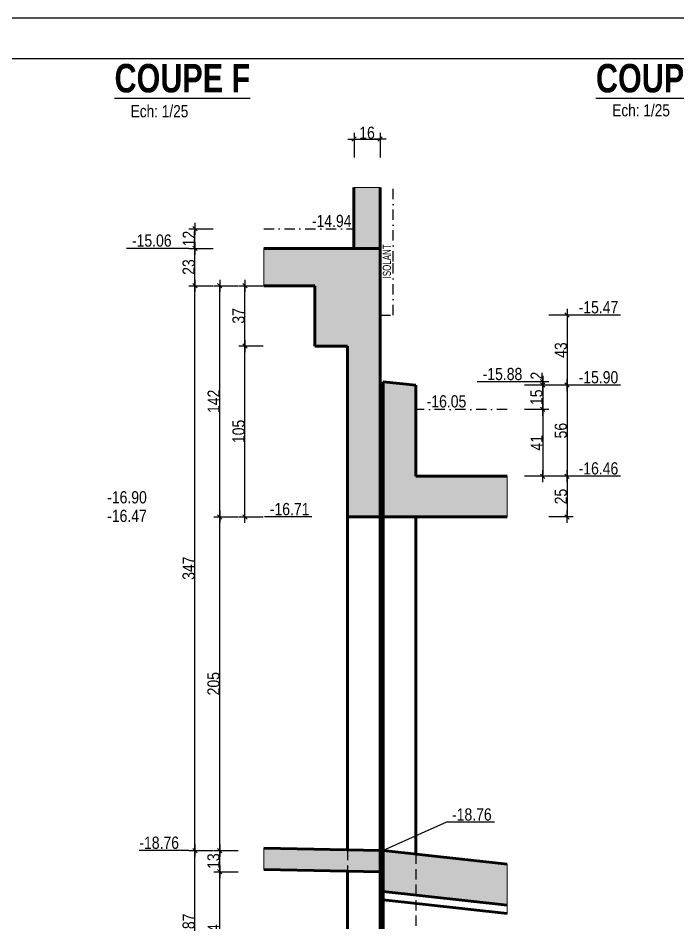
# Model space of a CAD drawing. Header units: centimetres. Extents: x 10803 to 23268, y -4986 to -786.
# Drawn here: x 21443 to 22254, y -1898 to -786 of the extents above; entities that cross this region are included whole.
import ezdxf
from ezdxf.enums import TextEntityAlignment as Align

# ---------------------------------------------------------------- set-up
doc = ezdxf.new("R2010")
doc.units = ezdxf.units.CM
doc.header["$PDMODE"] = 1
doc.header["$PDSIZE"] = -2
doc.linetypes.add('CACHEX2', pattern=[19.05, 12.7, -6.35])
doc.linetypes.add('TIRETPTX2', pattern=[50.8, 25.4, -12.7, 0, -12.7])
for name, color, linetype in [('01_cote_gen', 4, 'Continuous'), ('01_linteaux', 2, 'Continuous'), ('01_poch_BN', 9, 'Continuous'), ('01_texte', 230, 'Continuous'), ('AA_COTES', 2, 'Continuous')]:
    doc.layers.add(name, color=color, linetype=linetype)
doc.layers.add('01_murs_coup', color=5, linetype='Continuous', lineweight=60)
doc.styles.add('Arial Narrow', font='ARIALN.TTF')
doc.styles.add('impact', font='impact.ttf')
doc.styles.add('MATTE_TXT', font='arial.ttf')
doc.styles.add('STYLE2', font='ARIALN.TTF')
doc.dimstyles.new('JB25', dxfattribs={"dimscale": 0.1, "dimtxt": 150, "dimasz": 15, "dimexe": 0.1, "dimexo": 0.1, "dimgap": 0.09, "dimtad": 1, "dimdec": 1, "dimlfac": 0.5, "dimdsep": 46, "dimtxsty": 'STYLE2', "dimblk1": 'BOND_G', "dimblk2": 'BOND_D', "dimsah": 1, "dimcen": 1.5, "dimdle": 0.01, "dimse1": 1, "dimse2": 1, "dimclrd": 4, "dimclre": 2, "dimclrt": 6, "dimazin": 2, "dimtfac": 2.333333, "dimtdec": 1, "dimtix": 1, "dimtmove": 2, "dimatfit": 3, "dimldrblk": 'BOND_G', "dimfxl": 1, "dimtolj": 1, "dimtzin": 0, "dimarcsym": 0})

# ---------------------------------------------------------------- blocks, each defined once
blk = doc.blocks.new('BOND_G')
at = {"layer": 'AA_COTES', "color": 0}
for p, q in [((0, -5), (0, 15)), ((5, 0), (-5, 0)), ((1.77, 1.77), (-1.77, -1.77))]:
    blk.add_line(p, q, dxfattribs=at)
blk = doc.blocks.new('BOND_D')
at = {"layer": 'AA_COTES', "color": 0}
for p, q in [((5, 0), (-5, 0)), ((-1.77, -1.77), (1.77, 1.77)), ((0, 5), (0, -15))]:
    blk.add_line(p, q, dxfattribs=at)
blk = doc.blocks.new('*D1537')
at = {"layer": '01_cote_gen', "color": 4, "lineweight": -2, "transparency": 16777216}
blk.add_line((21691.3, -1981.1), (21691.3, -1836.1), dxfattribs=at)
at = {"layer": 'Defpoints', "color": 0, "lineweight": 0, "transparency": 16777216}
for p in [(21691.3, -1834.6), (21713.8, -1834.6), (21713.8, -1982.6)]:
    blk.add_point(p, dxfattribs=at)
at = {"layer": '01_cote_gen', "color": 4, "lineweight": -2, "transparency": 16777216, "xscale": 1.5, "yscale": 1.5, "zscale": 1.5}
for name, p, rotation in [('BOND_D', (21691.3, -1834.6), 90), ('BOND_G', (21691.3, -1982.6), 270)]:
    blk.add_blockref(name, p, dxfattribs=dict(at, rotation=rotation))
at = {"layer": '01_cote_gen', "color": 6, "lineweight": 0, "transparency": 16777216, "insert": (21683.8, -1908.6), "char_height": 15, "attachment_point": 5, "rotation": 90, "style": 'STYLE2'}
blk.add_mtext('\\A1;74', dxfattribs=at)
blk = doc.blocks.new('*D1538')
at = {"layer": '01_cote_gen', "color": 4, "lineweight": -2, "transparency": 16777216}
blk.add_line((21691.3, -1807.1), (21691.3, -1400.1), dxfattribs=at)
at = {"layer": 'Defpoints', "color": 0, "lineweight": 0, "transparency": 16777216}
for p in [(21691.3, -1398.6), (22125.8, -1398.6), (21713.8, -1808.6)]:
    blk.add_point(p, dxfattribs=at)
at = {"layer": '01_cote_gen', "color": 4, "lineweight": -2, "transparency": 16777216, "xscale": 1.5, "yscale": 1.5, "zscale": 1.5}
for name, p, rotation in [('BOND_D', (21691.3, -1398.6), 90), ('BOND_G', (21691.3, -1808.6), 270)]:
    blk.add_blockref(name, p, dxfattribs=dict(at, rotation=rotation))
at = {"layer": '01_cote_gen', "color": 6, "lineweight": 0, "transparency": 16777216, "insert": (21683.6, -1603.6), "char_height": 15, "attachment_point": 5, "rotation": 90, "style": 'STYLE2'}
blk.add_mtext('\\A1;205', dxfattribs=at)
blk = doc.blocks.new('*D1539')
at = {"layer": '01_cote_gen', "color": 4, "lineweight": -2, "transparency": 16777216}
blk.add_line((21691.3, -1833.1), (21691.3, -1810.1), dxfattribs=at)
at = {"layer": 'Defpoints', "color": 0, "lineweight": 0, "transparency": 16777216}
for p in [(21691.3, -1808.6), (21713.8, -1808.6), (21713.8, -1834.6)]:
    blk.add_point(p, dxfattribs=at)
at = {"layer": '01_cote_gen', "color": 4, "lineweight": -2, "transparency": 16777216, "xscale": 1.5, "yscale": 1.5, "zscale": 1.5}
for name, p, rotation in [('BOND_D', (21691.3, -1808.6), 90), ('BOND_G', (21691.3, -1834.6), 270)]:
    blk.add_blockref(name, p, dxfattribs=dict(at, rotation=rotation))
at = {"layer": '01_cote_gen', "color": 6, "lineweight": 0, "transparency": 16777216, "insert": (21683.6, -1821.6), "char_height": 15, "attachment_point": 5, "rotation": 90, "style": 'STYLE2'}
blk.add_mtext('\\A1;13', dxfattribs=at)
blk = doc.blocks.new('*D1540')
at = {"layer": '01_cote_gen', "color": 4, "lineweight": -2, "transparency": 16777216}
blk.add_line((21660.7, -1981.1), (21660.7, -1810.1), dxfattribs=at)
at = {"layer": 'Defpoints', "color": 0, "lineweight": 0, "transparency": 16777216}
for p in [(21660.7, -1808.6), (21713.8, -1808.6), (21713.8, -1982.6)]:
    blk.add_point(p, dxfattribs=at)
at = {"layer": '01_cote_gen', "color": 4, "lineweight": -2, "transparency": 16777216, "xscale": 1.5, "yscale": 1.5, "zscale": 1.5}
for name, p, rotation in [('BOND_D', (21660.7, -1808.6), 90), ('BOND_G', (21660.7, -1982.6), 270)]:
    blk.add_blockref(name, p, dxfattribs=dict(at, rotation=rotation))
at = {"layer": '01_cote_gen', "color": 6, "lineweight": 0, "transparency": 16777216, "insert": (21653.1, -1895.6), "char_height": 15, "attachment_point": 5, "rotation": 90, "style": 'STYLE2'}
blk.add_mtext('\\A1;87', dxfattribs=at)
blk = doc.blocks.new('*D1996')
at = {"layer": '01_cote_gen', "color": 4, "lineweight": -2, "transparency": 16777216}
blk.add_line((21691.3, -1397.1), (21691.3, -1116.1), dxfattribs=at)
at = {"layer": 'Defpoints', "color": 0, "lineweight": 0, "transparency": 16777216}
for p in [(21691.3, -1114.6), (21848.3, -1114.6), (21848.3, -1398.6)]:
    blk.add_point(p, dxfattribs=at)
at = {"layer": '01_cote_gen', "color": 4, "lineweight": -2, "transparency": 16777216, "xscale": 1.5, "yscale": 1.5, "zscale": 1.5}
for name, p, rotation in [('BOND_D', (21691.3, -1114.6), 90), ('BOND_G', (21691.3, -1398.6), 270)]:
    blk.add_blockref(name, p, dxfattribs=dict(at, rotation=rotation))
at = {"layer": '01_cote_gen', "color": 6, "lineweight": 0, "transparency": 16777216, "insert": (21683.8, -1256.6), "char_height": 15, "attachment_point": 5, "rotation": 90, "style": 'STYLE2'}
blk.add_mtext('\\A1;142', dxfattribs=at)
blk = doc.blocks.new('*D1997')
at = {"layer": '01_cote_gen', "color": 4, "lineweight": -2, "transparency": 16777216}
blk.add_line((21660.7, -1807.1), (21660.7, -1116.1), dxfattribs=at)
at = {"layer": 'Defpoints', "color": 0, "lineweight": 0, "transparency": 16777216}
for p in [(21660.7, -1114.6), (21745.3, -1114.6), (21713.8, -1808.6)]:
    blk.add_point(p, dxfattribs=at)
at = {"layer": '01_cote_gen', "color": 4, "lineweight": -2, "transparency": 16777216, "xscale": 1.5, "yscale": 1.5, "zscale": 1.5}
for name, p, rotation in [('BOND_D', (21660.7, -1114.6), 90), ('BOND_G', (21660.7, -1808.6), 270)]:
    blk.add_blockref(name, p, dxfattribs=dict(at, rotation=rotation))
at = {"layer": '01_cote_gen', "color": 6, "lineweight": 0, "transparency": 16777216, "insert": (21653.1, -1461.6), "char_height": 15, "attachment_point": 5, "rotation": 90, "style": 'STYLE2'}
blk.add_mtext('\\A1;347', dxfattribs=at)
blk = doc.blocks.new('*D1541')
at = {"layer": '01_cote_gen', "color": 4, "lineweight": -2, "transparency": 16777216}
blk.add_line((21660.7, -1113.1), (21660.7, -1070.1), dxfattribs=at)
at = {"layer": 'Defpoints', "color": 0, "lineweight": 0, "transparency": 16777216}
for p in [(21660.7, -1068.6), (21796.8, -1068.6), (21796.8, -1114.6)]:
    blk.add_point(p, dxfattribs=at)
at = {"layer": '01_cote_gen', "color": 4, "lineweight": -2, "transparency": 16777216, "xscale": 1.5, "yscale": 1.5, "zscale": 1.5}
for name, p, rotation in [('BOND_D', (21660.7, -1068.6), 90), ('BOND_G', (21660.7, -1114.6), 270)]:
    blk.add_blockref(name, p, dxfattribs=dict(at, rotation=rotation))
at = {"layer": '01_cote_gen', "color": 6, "lineweight": 0, "transparency": 16777216, "insert": (21653.1, -1091.6), "char_height": 15, "attachment_point": 5, "rotation": 90, "style": 'STYLE2'}
blk.add_mtext('\\A1;23', dxfattribs=at)
blk = doc.blocks.new('*D1998')
at = {"layer": '01_cote_gen', "color": 4, "lineweight": -2, "transparency": 16777216}
blk.add_line((21660.7, -1067.1), (21660.7, -1046.1), dxfattribs=at)
at = {"layer": 'Defpoints', "color": 0, "lineweight": 0, "transparency": 16777216}
for p in [(21660.7, -1044.6), (21750.4, -1044.6), (21750.4, -1068.6)]:
    blk.add_point(p, dxfattribs=at)
at = {"layer": '01_cote_gen', "color": 4, "lineweight": -2, "transparency": 16777216, "xscale": 1.5, "yscale": 1.5, "zscale": 1.5}
for name, p, rotation in [('BOND_D', (21660.7, -1044.6), 90), ('BOND_G', (21660.7, -1068.6), 270)]:
    blk.add_blockref(name, p, dxfattribs=dict(at, rotation=rotation))
at = {"layer": '01_cote_gen', "color": 6, "lineweight": 0, "transparency": 16777216, "insert": (21653.2, -1056.6), "char_height": 15, "attachment_point": 5, "rotation": 90, "style": 'STYLE2'}
blk.add_mtext('\\A1;12', dxfattribs=at)
blk = doc.blocks.new('*D1542')
at = {"layer": '01_cote_gen', "color": 4, "lineweight": -2, "transparency": 16777216}
blk.add_line((22118.3, -1350.1), (22118.3, -1397.1), dxfattribs=at)
at = {"layer": 'Defpoints', "color": 0, "lineweight": 0, "transparency": 16777216}
for p in [(22074.4, -1348.6), (22095.8, -1398.6), (22118.3, -1398.6)]:
    blk.add_point(p, dxfattribs=at)
at = {"layer": '01_cote_gen', "color": 4, "lineweight": -2, "transparency": 16777216, "xscale": 1.5, "yscale": 1.5, "zscale": 1.5}
for name, p, rotation in [('BOND_G', (22118.3, -1348.6), 90), ('BOND_D', (22118.3, -1398.6), 270)]:
    blk.add_blockref(name, p, dxfattribs=dict(at, rotation=rotation))
at = {"layer": '01_cote_gen', "color": 6, "lineweight": 0, "transparency": 16777216, "insert": (22110.6, -1373.6), "char_height": 15, "attachment_point": 5, "rotation": 90, "style": 'STYLE2'}
blk.add_mtext('\\A1;25', dxfattribs=at)
blk = doc.blocks.new('*D1999')
at = {"layer": '01_cote_gen', "color": 4, "lineweight": -2, "transparency": 16777216}
blk.add_line((22088.4, -1268.1), (22088.4, -1347.1), dxfattribs=at)
at = {"layer": 'Defpoints', "color": 0, "lineweight": 0, "transparency": 16777216}
for p in [(22044.5, -1266.6), (22074, -1348.6), (22088.4, -1348.6)]:
    blk.add_point(p, dxfattribs=at)
at = {"layer": '01_cote_gen', "color": 4, "lineweight": -2, "transparency": 16777216, "xscale": 1.5, "yscale": 1.5, "zscale": 1.5}
for name, p, rotation in [('BOND_G', (22088.4, -1266.6), 90), ('BOND_D', (22088.4, -1348.6), 270)]:
    blk.add_blockref(name, p, dxfattribs=dict(at, rotation=rotation))
at = {"layer": '01_cote_gen', "color": 6, "lineweight": 0, "transparency": 16777216, "insert": (22080.9, -1307.6), "char_height": 15, "attachment_point": 5, "rotation": 90, "style": 'STYLE2'}
blk.add_mtext('\\A1;41', dxfattribs=at)
blk = doc.blocks.new('*D1543')
at = {"layer": '01_cote_gen', "color": 4, "lineweight": -2, "transparency": 16777216}
blk.add_line((22088.4, -1238.1), (22088.4, -1265.1), dxfattribs=at)
at = {"layer": 'Defpoints', "color": 0, "lineweight": 0, "transparency": 16777216}
for p in [(22065.9, -1236.6), (22065.9, -1266.6), (22088.4, -1266.6)]:
    blk.add_point(p, dxfattribs=at)
at = {"layer": '01_cote_gen', "color": 4, "lineweight": -2, "transparency": 16777216, "xscale": 1.5, "yscale": 1.5, "zscale": 1.5}
for name, p, rotation in [('BOND_G', (22088.4, -1236.6), 90), ('BOND_D', (22088.4, -1266.6), 270)]:
    blk.add_blockref(name, p, dxfattribs=dict(at, rotation=rotation))
at = {"layer": '01_cote_gen', "color": 6, "lineweight": 0, "transparency": 16777216, "insert": (22080.7, -1251.6), "char_height": 15, "attachment_point": 5, "rotation": 90, "style": 'STYLE2'}
blk.add_mtext('\\A1;15', dxfattribs=at)
blk = doc.blocks.new('*D1544')
at = {"layer": '01_cote_gen', "color": 4, "lineweight": -2, "transparency": 16777216}
blk.add_line((22118.3, -1238.1), (22118.3, -1347.1), dxfattribs=at)
at = {"layer": 'Defpoints', "color": 0, "lineweight": 0, "transparency": 16777216}
for p in [(22095.9, -1236.6), (22095.9, -1348.6), (22118.3, -1348.6)]:
    blk.add_point(p, dxfattribs=at)
at = {"layer": '01_cote_gen', "color": 4, "lineweight": -2, "transparency": 16777216, "xscale": 1.5, "yscale": 1.5, "zscale": 1.5}
for name, p, rotation in [('BOND_G', (22118.3, -1236.6), 90), ('BOND_D', (22118.3, -1348.6), 270)]:
    blk.add_blockref(name, p, dxfattribs=dict(at, rotation=rotation))
at = {"layer": '01_cote_gen', "color": 6, "lineweight": 0, "transparency": 16777216, "insert": (22110.6, -1292.6), "char_height": 15, "attachment_point": 5, "rotation": 90, "style": 'STYLE2'}
blk.add_mtext('\\A1;56', dxfattribs=at)
blk = doc.blocks.new('*D2000')
at = {"layer": '01_cote_gen', "color": 4, "lineweight": -2, "transparency": 16777216}
blk.add_line((21857.8, -934.3), (21886.8, -934.3), dxfattribs=at)
at = {"layer": 'Defpoints', "color": 0, "lineweight": 0, "transparency": 16777216}
for p in [(21888.3, -934.3), (21856.3, -993.7), (21888.3, -993.7)]:
    blk.add_point(p, dxfattribs=at)
at = {"layer": '01_cote_gen', "color": 4, "lineweight": -2, "transparency": 16777216, "xscale": 1.5, "yscale": 1.5, "zscale": 1.5, "rotation": 180}
blk.add_blockref('BOND_G', (21856.3, -934.3), dxfattribs=at)
at = {"layer": '01_cote_gen', "color": 4, "lineweight": -2, "transparency": 16777216, "xscale": 1.5, "yscale": 1.5, "zscale": 1.5}
blk.add_blockref('BOND_D', (21888.3, -934.3), dxfattribs=at)
at = {"layer": '01_cote_gen', "color": 6, "lineweight": 0, "transparency": 16777216, "insert": (21872.3, -926.7), "char_height": 15, "attachment_point": 5, "style": 'STYLE2'}
blk.add_mtext('\\A1;16', dxfattribs=at)
blk = doc.blocks.new('*D1545')
at = {"layer": '01_cote_gen', "color": 4, "lineweight": -2, "transparency": 16777216}
blk.add_line((22088.4, -1234.1), (22088.4, -1235.1), dxfattribs=at)
at = {"layer": 'Defpoints', "color": 0, "lineweight": 0, "transparency": 16777216}
for p in [(22065.9, -1232.6), (22065.9, -1236.6), (22088.4, -1236.6)]:
    blk.add_point(p, dxfattribs=at)
at = {"layer": '01_cote_gen', "color": 4, "lineweight": -2, "transparency": 16777216, "xscale": 1.5, "yscale": 1.5, "zscale": 1.5}
for name, p, rotation in [('BOND_G', (22088.4, -1232.6), 90), ('BOND_D', (22088.4, -1236.6), 270)]:
    blk.add_blockref(name, p, dxfattribs=dict(at, rotation=rotation))
at = {"layer": '01_cote_gen', "color": 6, "lineweight": 0, "transparency": 16777216, "insert": (22080.9, -1225.1), "char_height": 15, "attachment_point": 5, "rotation": 90, "style": 'STYLE2'}
blk.add_mtext('\\A1;2', dxfattribs=at)
blk = doc.blocks.new('*D2001')
at = {"layer": '01_cote_gen', "color": 4, "lineweight": -2, "transparency": 16777216}
blk.add_line((22118.3, -1152.1), (22118.3, -1235.1), dxfattribs=at)
at = {"layer": 'Defpoints', "color": 0, "lineweight": 0, "transparency": 16777216}
for p in [(22183.9, -1150.6), (22118.3, -1236.6), (22125.8, -1236.6)]:
    blk.add_point(p, dxfattribs=at)
at = {"layer": '01_cote_gen', "color": 4, "lineweight": -2, "transparency": 16777216, "xscale": 1.5, "yscale": 1.5, "zscale": 1.5}
for name, p, rotation in [('BOND_G', (22118.3, -1150.6), 90), ('BOND_D', (22118.3, -1236.6), 270)]:
    blk.add_blockref(name, p, dxfattribs=dict(at, rotation=rotation))
at = {"layer": '01_cote_gen', "color": 6, "lineweight": 0, "transparency": 16777216, "insert": (22110.6, -1193.6), "char_height": 15, "attachment_point": 5, "rotation": 90, "style": 'STYLE2'}
blk.add_mtext('\\A1;43', dxfattribs=at)
blk = doc.blocks.new('*D2002')
at = {"layer": '01_cote_gen', "color": 4, "lineweight": -2, "transparency": 16777216}
blk.add_line((21722.1, -1397.1), (21722.1, -1190.1), dxfattribs=at)
at = {"layer": 'Defpoints', "color": 0, "lineweight": 0, "transparency": 16777216}
for p in [(21722.1, -1188.6), (21848.3, -1188.6), (21848.3, -1398.6)]:
    blk.add_point(p, dxfattribs=at)
at = {"layer": '01_cote_gen', "color": 4, "lineweight": -2, "transparency": 16777216, "xscale": 1.5, "yscale": 1.5, "zscale": 1.5}
for name, p, rotation in [('BOND_D', (21722.1, -1188.6), 90), ('BOND_G', (21722.1, -1398.6), 270)]:
    blk.add_blockref(name, p, dxfattribs=dict(at, rotation=rotation))
at = {"layer": '01_cote_gen', "color": 6, "lineweight": 0, "transparency": 16777216, "insert": (21714.4, -1293.6), "char_height": 15, "attachment_point": 5, "rotation": 90, "style": 'STYLE2'}
blk.add_mtext('\\A1;105', dxfattribs=at)
blk = doc.blocks.new('*D2003')
at = {"layer": '01_cote_gen', "color": 4, "lineweight": -2, "transparency": 16777216}
blk.add_line((21722.1, -1187.1), (21722.1, -1116.1), dxfattribs=at)
at = {"layer": 'Defpoints', "color": 0, "lineweight": 0, "transparency": 16777216}
for p in [(21722.1, -1114.6), (21761.1, -1114.6), (21744.6, -1188.6)]:
    blk.add_point(p, dxfattribs=at)
at = {"layer": '01_cote_gen', "color": 4, "lineweight": -2, "transparency": 16777216, "xscale": 1.5, "yscale": 1.5, "zscale": 1.5}
for name, p, rotation in [('BOND_D', (21722.1, -1114.6), 90), ('BOND_G', (21722.1, -1188.6), 270)]:
    blk.add_blockref(name, p, dxfattribs=dict(at, rotation=rotation))
at = {"layer": '01_cote_gen', "color": 6, "lineweight": 0, "transparency": 16777216, "insert": (21714.4, -1151.6), "char_height": 15, "attachment_point": 5, "rotation": 90, "style": 'STYLE2'}
blk.add_mtext('\\A1;37', dxfattribs=at)

msp = doc.modelspace()

# ---------------------------------------------------------------- hatches: boundary and pattern name
at = {"layer": '01_poch_BN', "lineweight": 0}
h = msp.add_hatch(color=256, dxfattribs=at)
h.dxf.hatch_style = 1
h.paths.add_polyline_path([(21888.26, -993.74), (21856.26, -993.74), (21856.26, -1068.63), (21888.26, -1068.63)])
h.paths.add_polyline_path([(22044.51, -1348.63), (21932.26, -1348.63), (21932.26, -1236.63), (21892.26, -1232.63), (21892.26, -1398.63), (22044.51, -1398.63)])
h.paths.add_polyline_path([(21888.26, -1808.63), (21745.25, -1805.77), (21745.25, -1831.78), (21888.26, -1834.64)])
h.paths.add_polyline_path([(22044.51, -1825.45), (21892.26, -1808.63), (21892.26, -1858.93), (22044.51, -1875.75)])
h = msp.add_hatch(color=256, dxfattribs=at)
h.dxf.hatch_style = 1
h.paths.add_polyline_path([(21888.26, -1068.63), (21745.25, -1068.63), (21745.25, -1114.63), (21808.26, -1114.63), (21808.26, -1188.63), (21848.26, -1188.63), (21848.26, -1398.63), (21888.26, -1398.63)])

# ---------------------------------------------------------------- linework, layer by layer
at = {"layer": '01_cote_gen'}
msp.add_line((23267.59, -785.67), (13149.26, -785.67), dxfattribs=at)
at = {"layer": '01_linteaux', "linetype": 'TIRETPTX2', "ltscale": 0.5}
for p, q in [((21904.26, -1084.63), (21904.26, -993.74)), ((21745.25, -1044.63), (21856.26, -1044.63)), ((21904.26, -1150.63), (21904.26, -1084.63)), ((21888.26, -1150.63), (21904.26, -1150.63)), ((22044.51, -1266.63), (21932.26, -1266.63))]:
    msp.add_line(p, q, dxfattribs=at)
at = {"layer": '01_linteaux', "linetype": 'CACHEX2'}
for p, q in [((21848.26, -1807.83), (21848.26, -1833.84)), ((21932.26, -1812.41), (21932.26, -1923.72))]:
    msp.add_line(p, q, dxfattribs=at)
at = {"layer": '01_murs_coup'}
for p, q in [((21856.26, -1068.63), (21856.26, -993.74)), ((21888.26, -1068.63), (21888.26, -993.74)), ((21745.25, -1068.63), (21888.26, -1068.63)), ((21888.26, -1398.63), (21888.26, -1068.63)), ((21745.25, -1114.63), (21808.26, -1114.63)), ((21808.26, -1188.63), (21808.26, -1114.63)), ((21808.26, -1188.63), (21848.26, -1188.63)), ((21848.26, -1398.63), (21848.26, -1188.63)), ((21892.26, -1398.63), (21892.26, -1232.63)), ((21932.26, -1236.63), (21892.26, -1232.63)), ((21932.26, -1348.63), (21932.26, -1236.63)), ((21932.26, -1348.63), (22044.51, -1348.63)), ((21888.26, -1398.63), (21848.26, -1398.63)), ((21892.26, -1398.63), (22044.51, -1398.63)), ((21888.26, -1808.63), (21745.25, -1805.77)), ((21888.26, -1808.63), (21888.26, -1834.64)), ((21892.26, -1808.63), (21892.26, -1869)), ((22044.51, -1825.45), (21892.26, -1808.63)), ((21888.26, -1834.64), (21745.25, -1831.78)), ((22044.51, -1875.75), (21892.26, -1858.93)), ((22044.51, -1885.81), (21892.26, -1869))]:
    msp.add_line(p, q, dxfattribs=at)
at = {"layer": '01_murs_coup', "color": 2, "ltscale": 2}
for p, q in [((21848.26, -1398.63), (21848.26, -1807.83)), ((21888.26, -1398.63), (21888.26, -1808.63)), ((21892.26, -1808.63), (21892.26, -1398.63)), ((21932.26, -1398.63), (21932.26, -1812.41)), ((21848.26, -1982.63), (21848.26, -1833.84)), ((21888.26, -1834.64), (21888.26, -1982.63)), ((21892.26, -1869), (21892.26, -1982.63))]:
    msp.add_line(p, q, dxfattribs=at)
at = {"layer": '01_poch_BN', "lineweight": 0}
for p, q in [((21856.26, -993.74), (21888.26, -993.74)), ((21745.25, -1068.63), (21745.25, -1114.63)), ((22044.51, -1348.63), (22044.51, -1398.63)), ((21745.25, -1805.77), (21745.25, -1831.78)), ((22044.51, -1825.45), (22044.51, -1885.81))]:
    msp.add_line(p, q, dxfattribs=at)
at = {"layer": '01_texte'}
for p, q in [((23217.59, -835.67), (13199.26, -835.67)), ((21653.22, -1068.63), (21576.59, -1068.63)), ((22183.91, -1150.63), (22125.75, -1150.63)), ((22065.91, -1232.63), (22007.73, -1232.63)), ((22183.93, -1236.63), (22125.75, -1236.63)), ((22183.93, -1348.63), (22125.75, -1348.63)), ((21804.24, -1398.63), (21746.07, -1398.63)), ((21970.09, -1773.91), (21892.26, -1808.63)), ((22029.04, -1773.91), (21970.09, -1773.91)), ((21653.22, -1808.63), (21592.28, -1808.63))]:
    msp.add_line(p, q, dxfattribs=at)

# ---------------------------------------------------------------- texts
at = {"layer": '01_texte', "style": 'impact'}
for s, p in [('%%UCOUPE F', (21645.3, -887.51)), ('%%UCOUPE Z1', (22247.6, -887.51))]:
    msp.add_text(s, height=35, dxfattribs=at).set_placement(p, align=Align.BOTTOM_CENTER)
at = {"layer": '01_texte', "style": 'MATTE_TXT', "width": 0.8}
for p in [(21617.17, -912.08), (22209.23, -910.95)]:
    msp.add_text('Ech: 1/25', height=15, dxfattribs=at).set_placement(p, align=Align.BOTTOM_CENTER)
at = {"layer": '01_texte', "style": 'Arial Narrow'}
for s, p in [('-14.94', (21804.49, -1042.51)), ('-15.06', (21583.3, -1066.51)), ('-15.47', (22132.46, -1148.51)), ('-15.88', (22014.44, -1230.51)), ('-15.90', (22132.46, -1234.51)), ('-16.05', (21945.6, -1264.09)), ('-16.46', (22132.46, -1346.51)), ('-16.90', (21552.84, -1382)), ('-16.47', (21552.84, -1404.87)), ('-16.71', (21752.78, -1396.51)), ('-18.76', (21976.8, -1771.79)), ('-18.76', (21592.41, -1806.51))]:
    msp.add_text(s, height=15, dxfattribs=at).set_placement(p)
at = {"layer": '01_texte', "style": 'MATTE_TXT', "width": 0.7}
msp.add_text('ISOLANT', height=10, rotation=90, dxfattribs=at).set_placement((21901.62, -1105.55))

# ---------------------------------------------------------------- dimensions: what is measured, and where the dimension line sits
at = {"layer": '01_cote_gen', "lineweight": 0}
dim = msp.add_linear_dim(base=(21888.26, -934.32), p1=(21856.26, -993.74), p2=(21888.26, -993.74), dimstyle='JB25', dxfattribs=at)
dim.commit()
dim.dimension.update_dxf_attribs({"geometry": '*D2000', "text_midpoint": (21872.26, -926.66)})
for base, p1, p2, picture, middle in [((21660.72, -1044.63), (21750.43, -1068.63), (21750.43, -1044.63), '*D1998', (21653.18, -1056.63)), ((21660.72, -1068.63), (21796.76, -1114.63), (21796.76, -1068.63), '*D1541', (21653.05, -1091.63)), ((21660.72, -1114.63), (21713.79, -1808.63), (21745.25, -1114.63), '*D1997', (21653.05, -1461.63)), ((21691.29, -1114.63), (21848.26, -1398.63), (21848.26, -1114.63), '*D1996', (21683.75, -1256.63)), ((21722.08, -1114.63), (21744.58, -1188.63), (21761.08, -1114.63), '*D2003', (21714.41, -1151.63)), ((22118.25, -1236.63), (22183.91, -1150.63), (22125.75, -1236.63), '*D2001', (22110.58, -1193.63)), ((21722.08, -1188.63), (21848.26, -1398.63), (21848.26, -1188.63), '*D2002', (21714.41, -1293.63)), ((22088.41, -1266.63), (22065.91, -1236.63), (22065.91, -1266.63), '*D1543', (22080.74, -1251.63)), ((22118.25, -1348.63), (22095.91, -1236.63), (22095.91, -1348.63), '*D1544', (22110.58, -1292.63)), ((22088.41, -1348.63), (22044.51, -1266.63), (22073.96, -1348.63), '*D1999', (22080.87, -1307.63)), ((22118.25, -1398.63), (22074.36, -1348.63), (22095.75, -1398.63), '*D1542', (22110.58, -1373.63)), ((21691.29, -1398.63), (21713.79, -1808.63), (22125.75, -1398.63), '*D1538', (21683.62, -1603.63)), ((21660.72, -1808.63), (21713.79, -1982.63), (21713.79, -1808.63), '*D1540', (21653.05, -1895.63)), ((21691.29, -1808.63), (21713.79, -1834.63), (21713.79, -1808.63), '*D1539', (21683.62, -1821.63)), ((21691.29, -1834.63), (21713.79, -1982.63), (21713.79, -1834.63), '*D1537', (21683.78, -1908.63))]:
    dim = msp.add_linear_dim(base=base, p1=p1, p2=p2, angle=90, dimstyle='JB25', dxfattribs=at)
    dim.commit()
    dim.dimension.update_dxf_attribs({"geometry": picture, "text_midpoint": middle})
dim = msp.add_linear_dim(base=(22088.41, -1236.63), p1=(22065.91, -1232.63), p2=(22065.91, -1236.63), angle=90, dimstyle='JB25', dxfattribs=at)
dim.commit()
dim.dimension.update_dxf_attribs({"geometry": '*D1545', "text_midpoint": (22080.87, -1225.12), "dimtype": 160})

doc.saveas('drawing.dxf')
